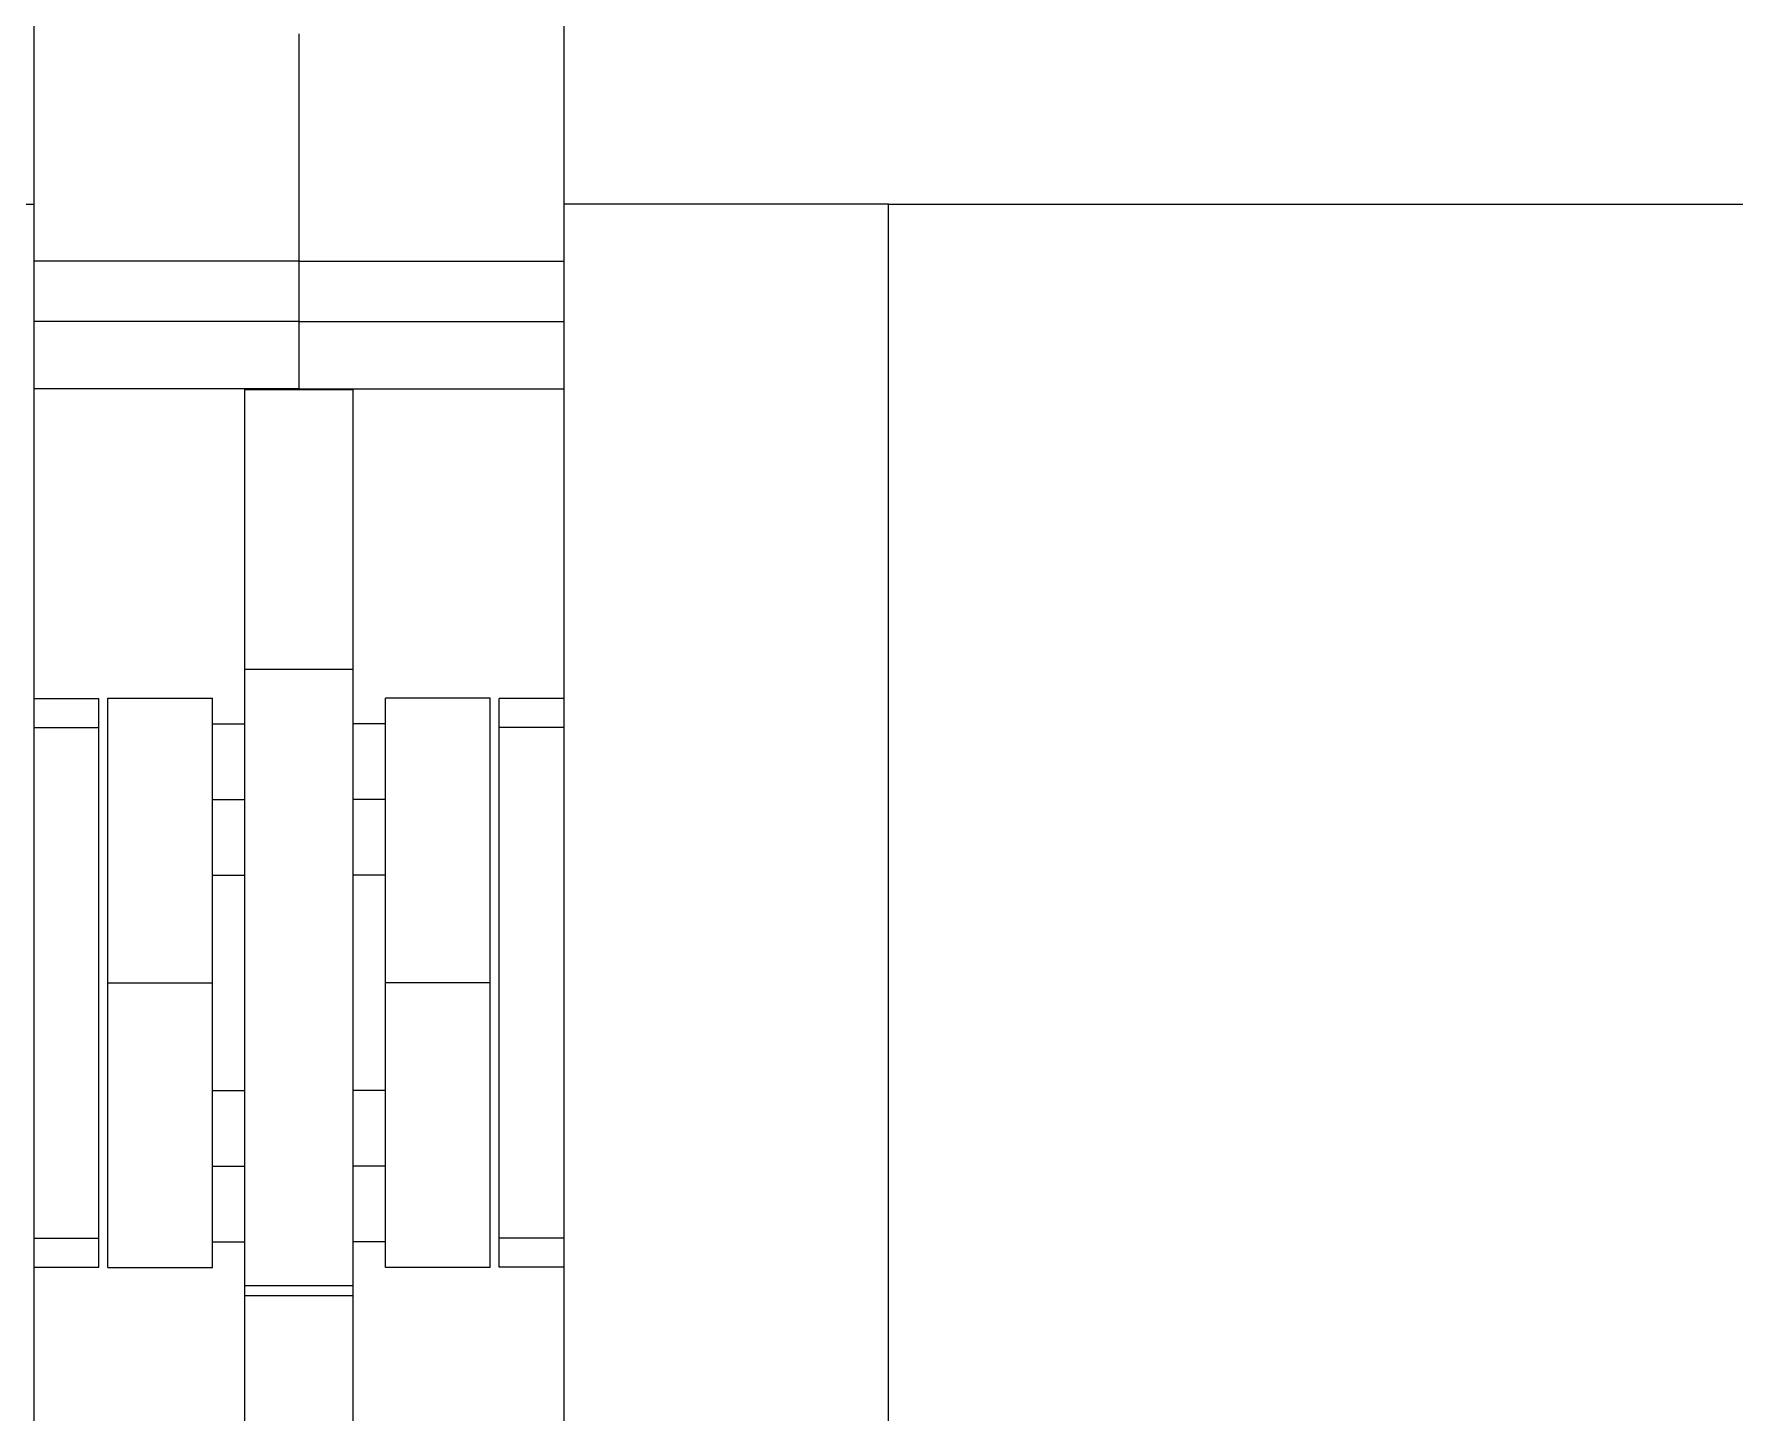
# Model space of a CAD drawing. Header units: millimetres. Extents: x -46169 to 237885, y -84465 to 18123.
# Drawn here: x 225315.9 to 225473.2, y -80615.1 to -80487.6 of the extents above; entities that cross this region are included whole.
import ezdxf

# ---------------------------------------------------------------- set-up
doc = ezdxf.new("R2010")
doc.units = ezdxf.units.MM
doc.header["$MEASUREMENT"] = 0
doc.linetypes.add('Wipeout_Contour', pattern=[1000, 0, -1000])
doc.layers.add('New_A-20-M_Floor_Slab', color=7, linetype='Continuous')
doc.layers.add('New_A-35-M_FFE_Fixed', color=7, linetype='Continuous')
doc.layers.add('New_A-35-M_FFE_Fixed_Pen_No__1', color=7, linetype='Continuous', lineweight=13)

# ---------------------------------------------------------------- blocks, each defined once
blk = doc.blocks.new('Section Elem_269_4', base_point=(208268.76, -84332.61))
at = {"color": 254, "linetype": 'Wipeout_Contour', "lineweight": 0, "ltscale": 3828787.563721382}
blk.add_wipeout([(225315.94, -80615.11), (225335.44, -80615.11), (225335.44, -80599.29), (225332.44, -80599.29), (225332.44, -80601.65), (225322.75, -80601.65), (225322.75, -80549.01), (225332.44, -80549.01), (225332.44, -80551.38), (225335.44, -80551.38), (225335.44, -80520.4), (225315.94, -80520.4), (225315.94, -80549.04), (225321.94, -80549.04), (225321.94, -80601.62), (225315.94, -80601.62)], dxfattribs=at).dxf.layer = 'New_A-20-M_Floor_Slab'
at = {"color": 254, "linetype": 'Wipeout_Contour', "lineweight": 0, "ltscale": 957276.348217}
blk.add_wipeout([(225345.44, -80565.38), (225345.44, -80585.29), (225348.44, -80585.29), (225348.44, -80565.38)], dxfattribs=at).dxf.layer = 'New_A-20-M_Floor_Slab'
at = {"color": 254, "linetype": 'Wipeout_Contour', "lineweight": 0, "ltscale": 3829207.660378827}
blk.add_wipeout([(225364.94, -80520.4), (225345.44, -80520.4), (225345.44, -80551.38), (225348.44, -80551.38), (225348.44, -80549.01), (225358.12, -80549.01), (225358.12, -80601.65), (225348.44, -80601.65), (225348.44, -80599.29), (225345.44, -80599.29), (225345.44, -80615.11), (225364.94, -80615.11), (225364.94, -80601.62), (225358.94, -80601.62), (225358.94, -80549.04), (225364.94, -80549.04)], dxfattribs=at).dxf.layer = 'New_A-20-M_Floor_Slab'
at = {"color": 254, "linetype": 'Wipeout_Contour', "lineweight": 0, "ltscale": 957227.384226}
blk.add_wipeout([(225335.44, -80565.38), (225332.44, -80565.38), (225332.44, -80585.29), (225335.44, -80585.29)], dxfattribs=at).dxf.layer = 'New_A-20-M_Floor_Slab'
blk = doc.blocks.new('Section Elem_287_4', base_point=(208268.76, -84332.61))
at = {"color": 254, "linetype": 'Wipeout_Contour', "lineweight": 0, "ltscale": 1196472.270531441}
blk.add_wipeout([(225340.44, -80520.4), (225335.44, -80520.4), (225335.44, -80520.48), (225345.44, -80520.48), (225345.44, -80520.4)], dxfattribs=at).dxf.layer = 'New_A-35-M_FFE_Fixed'
at = {"color": 254, "linetype": 'Wipeout_Contour', "lineweight": 0, "ltscale": 957200.292428}
blk.add_wipeout([(225345.44, -80538.96), (225345.44, -80535.1), (225335.44, -80535.1), (225335.44, -80538.96)], dxfattribs=at).dxf.layer = 'New_A-35-M_FFE_Fixed'
at = {"color": 254, "linetype": 'Wipeout_Contour', "lineweight": 0, "ltscale": 957135.831581}
blk.add_wipeout([(225315.94, -80549.56), (225321.94, -80549.56), (225321.94, -80549.04), (225315.94, -80549.04)], dxfattribs=at).dxf.layer = 'New_A-35-M_FFE_Fixed'
at = {"color": 254, "linetype": 'Wipeout_Contour', "lineweight": 0, "ltscale": 957196.862948}
blk.add_wipeout([(225332.44, -80553.43), (225335.44, -80553.43), (225335.44, -80551.91), (225332.44, -80551.91)], dxfattribs=at).dxf.layer = 'New_A-35-M_FFE_Fixed'
at = {"color": 254, "linetype": 'Wipeout_Contour', "lineweight": 0, "ltscale": 957202.745934}
blk.add_wipeout([(225332.44, -80555.7), (225332.44, -80558.38), (225335.44, -80558.38), (225335.44, -80555.7)], dxfattribs=at).dxf.layer = 'New_A-35-M_FFE_Fixed'
at = {"color": 254, "linetype": 'Wipeout_Contour', "lineweight": 0, "ltscale": 957212.2365}
blk.add_wipeout([(225332.44, -80563.33), (225332.44, -80564.84), (225335.44, -80564.84), (225335.44, -80563.33)], dxfattribs=at).dxf.layer = 'New_A-35-M_FFE_Fixed'
at = {"color": 254, "linetype": 'Wipeout_Contour', "lineweight": 0, "ltscale": 957245.083773}
blk.add_wipeout([(225332.44, -80589.61), (225335.44, -80589.61), (225335.44, -80587.34), (225332.44, -80587.34)], dxfattribs=at).dxf.layer = 'New_A-35-M_FFE_Fixed'
at = {"color": 254, "linetype": 'Wipeout_Contour', "lineweight": 0, "ltscale": 957255.359888}
blk.add_wipeout([(225332.44, -80594.97), (225332.44, -80597.24), (225335.44, -80597.24), (225335.44, -80594.97)], dxfattribs=at).dxf.layer = 'New_A-35-M_FFE_Fixed'
at = {"color": 254, "linetype": 'Wipeout_Contour', "lineweight": 0, "ltscale": 957205.952777}
blk.add_wipeout([(225321.94, -80601.11), (225315.94, -80601.11), (225315.94, -80601.62), (225321.94, -80601.62)], dxfattribs=at).dxf.layer = 'New_A-35-M_FFE_Fixed'
at = {"color": 254, "linetype": 'Wipeout_Contour', "lineweight": 0, "ltscale": 957290.181969}
blk.add_wipeout([(225345.44, -80604.23), (225345.44, -80603.32), (225335.44, -80603.32), (225335.44, -80604.23)], dxfattribs=at).dxf.layer = 'New_A-35-M_FFE_Fixed'
at = {"color": 254, "linetype": 'Wipeout_Contour', "lineweight": 0, "ltscale": 957294.556039}
blk.add_wipeout([(225345.44, -80606.1), (225335.44, -80606.1), (225335.44, -80607.94), (225345.44, -80607.94)], dxfattribs=at).dxf.layer = 'New_A-35-M_FFE_Fixed'
at = {"color": 254, "linetype": 'Wipeout_Contour', "lineweight": 0, "ltscale": 957299.42087}
blk.add_wipeout([(225345.44, -80611.52), (225345.44, -80609.75), (225335.44, -80609.75), (225335.44, -80611.52)], dxfattribs=at).dxf.layer = 'New_A-35-M_FFE_Fixed'
at = {"color": 254, "linetype": 'Wipeout_Contour', "lineweight": 0, "ltscale": 957306.380456}
blk.add_wipeout([(225345.44, -80616.64), (225345.44, -80614.96), (225335.44, -80614.96), (225335.44, -80616.64)], dxfattribs=at).dxf.layer = 'New_A-35-M_FFE_Fixed'
at = {"color": 254, "linetype": 'Wipeout_Contour', "lineweight": 0, "ltscale": 957181.529881}
blk.add_wipeout([(225345.44, -80525.7), (225345.44, -80520.48), (225335.44, -80520.48), (225335.44, -80525.7)], dxfattribs=at).dxf.layer = 'New_A-35-M_FFE_Fixed'
at = {"color": 254, "linetype": 'Wipeout_Contour', "lineweight": 0, "ltscale": 957194.681756}
blk.add_wipeout([(225345.44, -80535.1), (225345.44, -80530.63), (225335.44, -80530.63), (225335.44, -80535.1)], dxfattribs=at).dxf.layer = 'New_A-35-M_FFE_Fixed'
at = {"color": 254, "linetype": 'Wipeout_Contour', "lineweight": 0, "ltscale": 957205.012789}
blk.add_wipeout([(225345.44, -80542.11), (225345.44, -80538.96), (225335.44, -80538.96), (225335.44, -80542.11)], dxfattribs=at).dxf.layer = 'New_A-35-M_FFE_Fixed'
at = {"color": 254, "linetype": 'Wipeout_Contour', "lineweight": 0, "ltscale": 957195.482643}
blk.add_wipeout([(225332.44, -80551.91), (225335.44, -80551.91), (225335.44, -80551.38), (225332.44, -80551.38)], dxfattribs=at).dxf.layer = 'New_A-35-M_FFE_Fixed'
at = {"color": 254, "linetype": 'Wipeout_Contour', "lineweight": 0, "ltscale": 1196499.700957958}
blk.add_wipeout([(225332.44, -80555.7), (225335.44, -80555.7), (225335.44, -80553.51), (225335.44, -80553.43), (225332.44, -80553.43)], dxfattribs=at).dxf.layer = 'New_A-35-M_FFE_Fixed'
at = {"color": 254, "linetype": 'Wipeout_Contour', "lineweight": 0, "ltscale": 1196512.779332076}
blk.add_wipeout([(225332.44, -80563.33), (225335.44, -80563.33), (225335.44, -80561.63), (225335.44, -80561.05), (225332.44, -80561.05)], dxfattribs=at).dxf.layer = 'New_A-35-M_FFE_Fixed'
at = {"color": 254, "linetype": 'Wipeout_Contour', "lineweight": 0, "ltscale": 957213.616984}
blk.add_wipeout([(225332.44, -80564.84), (225332.44, -80565.38), (225335.44, -80565.38), (225335.44, -80564.84)], dxfattribs=at).dxf.layer = 'New_A-35-M_FFE_Fixed'
at = {"color": 254, "linetype": 'Wipeout_Contour', "lineweight": 0, "ltscale": 957242.532311}
blk.add_wipeout([(225332.44, -80587.34), (225335.44, -80587.34), (225335.44, -80585.82), (225332.44, -80585.82)], dxfattribs=at).dxf.layer = 'New_A-35-M_FFE_Fixed'
at = {"color": 254, "linetype": 'Wipeout_Contour', "lineweight": 0, "ltscale": 1196565.39552957}
blk.add_wipeout([(225332.44, -80594.97), (225335.44, -80594.97), (225335.44, -80592.38), (225335.44, -80592.29), (225332.44, -80592.29)], dxfattribs=at).dxf.layer = 'New_A-35-M_FFE_Fixed'
at = {"color": 254, "linetype": 'Wipeout_Contour', "lineweight": 0, "ltscale": 957257.911605}
blk.add_wipeout([(225335.44, -80597.24), (225332.44, -80597.24), (225332.44, -80598.75), (225335.44, -80598.75)], dxfattribs=at).dxf.layer = 'New_A-35-M_FFE_Fixed'
at = {"color": 254, "linetype": 'Wipeout_Contour', "lineweight": 0, "ltscale": 957204.15143}
blk.add_wipeout([(225321.94, -80598.94), (225315.94, -80598.94), (225315.94, -80601.11), (225321.94, -80601.11)], dxfattribs=at).dxf.layer = 'New_A-35-M_FFE_Fixed'
at = {"color": 254, "linetype": 'Wipeout_Contour', "lineweight": 0, "ltscale": 957290.94234}
blk.add_wipeout([(225345.44, -80604.45), (225345.44, -80604.23), (225335.44, -80604.23), (225335.44, -80604.45)], dxfattribs=at).dxf.layer = 'New_A-35-M_FFE_Fixed'
at = {"color": 254, "linetype": 'Wipeout_Contour', "lineweight": 0, "ltscale": 957292.800483}
blk.add_wipeout([(225345.44, -80606.1), (225345.44, -80605.34), (225335.44, -80605.34), (225335.44, -80606.1)], dxfattribs=at).dxf.layer = 'New_A-35-M_FFE_Fixed'
at = {"color": 254, "linetype": 'Wipeout_Contour', "lineweight": 0, "ltscale": 957297.010945}
blk.add_wipeout([(225335.44, -80609.75), (225345.44, -80609.75), (225345.44, -80607.94), (225335.44, -80607.94)], dxfattribs=at).dxf.layer = 'New_A-35-M_FFE_Fixed'
at = {"color": 254, "linetype": 'Wipeout_Contour', "lineweight": 0, "ltscale": 957304.344111}
blk.add_wipeout([(225335.44, -80614.96), (225345.44, -80614.96), (225345.44, -80613.61), (225335.44, -80613.61)], dxfattribs=at).dxf.layer = 'New_A-35-M_FFE_Fixed'
at = {"layer": 'New_A-35-M_FFE_Fixed_Pen_No__1', "linetype": 'Continuous'}
blk.add_line((225321.94, -80601.62), (225321.94, -80601.11), dxfattribs=at)
at = {"color": 254, "linetype": 'Wipeout_Contour', "lineweight": 0, "ltscale": 957188.360198}
blk.add_wipeout([(225345.44, -80525.7), (225335.44, -80525.7), (225335.44, -80530.63), (225345.44, -80530.63)], dxfattribs=at).dxf.layer = 'New_A-35-M_FFE_Fixed'
at = {"color": 254, "linetype": 'Wipeout_Contour', "lineweight": 0, "ltscale": 957208.691869}
blk.add_wipeout([(225335.44, -80542.11), (225335.44, -80544.43), (225345.44, -80544.43), (225345.44, -80542.11)], dxfattribs=at).dxf.layer = 'New_A-35-M_FFE_Fixed'
at = {"color": 254, "linetype": 'Wipeout_Contour', "lineweight": 0, "ltscale": 957170.891349}
blk.add_wipeout([(225321.94, -80598.94), (225321.94, -80551.72), (225315.94, -80551.72), (225315.94, -80598.94)], dxfattribs=at).dxf.layer = 'New_A-35-M_FFE_Fixed'
at = {"color": 254, "linetype": 'Wipeout_Contour', "lineweight": 0, "ltscale": 1196508.396583455}
blk.add_wipeout([(225332.44, -80561.05), (225335.44, -80561.05), (225335.44, -80558.66), (225335.44, -80558.38), (225332.44, -80558.38)], dxfattribs=at).dxf.layer = 'New_A-35-M_FFE_Fixed'
at = {"color": 254, "linetype": 'Wipeout_Contour', "lineweight": 0, "ltscale": 957241.151491}
blk.add_wipeout([(225332.44, -80585.29), (225332.44, -80585.82), (225335.44, -80585.82), (225335.44, -80585.29)], dxfattribs=at).dxf.layer = 'New_A-35-M_FFE_Fixed'
at = {"color": 254, "linetype": 'Wipeout_Contour', "lineweight": 0, "ltscale": 1196561.669273674}
blk.add_wipeout([(225335.44, -80589.61), (225332.44, -80589.61), (225332.44, -80592.29), (225335.44, -80592.29), (225335.44, -80591.39)], dxfattribs=at).dxf.layer = 'New_A-35-M_FFE_Fixed'
at = {"color": 254, "linetype": 'Wipeout_Contour', "lineweight": 0, "ltscale": 957259.292605}
blk.add_wipeout([(225332.44, -80598.75), (225332.44, -80599.29), (225335.44, -80599.29), (225335.44, -80598.75)], dxfattribs=at).dxf.layer = 'New_A-35-M_FFE_Fixed'
at = {"color": 254, "linetype": 'Wipeout_Contour', "lineweight": 0, "ltscale": 957301.785782}
blk.add_wipeout([(225345.44, -80611.52), (225335.44, -80611.52), (225335.44, -80613.26), (225345.44, -80613.26)], dxfattribs=at).dxf.layer = 'New_A-35-M_FFE_Fixed'
at = {"layer": 'New_A-35-M_FFE_Fixed_Pen_No__1', "linetype": 'Continuous'}
blk.add_line((225321.94, -80601.11), (225321.94, -80598.94), dxfattribs=at)
at = {"color": 254, "linetype": 'Wipeout_Contour', "lineweight": 0, "ltscale": 957211.211986}
blk.add_wipeout([(225345.44, -80545.85), (225345.44, -80544.43), (225335.44, -80544.43), (225335.44, -80545.85)], dxfattribs=at).dxf.layer = 'New_A-35-M_FFE_Fixed'
at = {"color": 254, "linetype": 'Wipeout_Contour', "lineweight": 0, "ltscale": 957137.631941}
blk.add_wipeout([(225315.94, -80551.72), (225321.94, -80551.72), (225321.94, -80549.56), (225315.94, -80549.56)], dxfattribs=at).dxf.layer = 'New_A-35-M_FFE_Fixed'
at = {"color": 254, "linetype": 'Wipeout_Contour', "lineweight": 0, "ltscale": 957227.953504}
blk.add_wipeout([(225335.44, -80553.51), (225335.44, -80561.63), (225345.44, -80561.63), (225345.44, -80553.51)], dxfattribs=at).dxf.layer = 'New_A-35-M_FFE_Fixed'
at = {"color": 254, "linetype": 'Wipeout_Contour', "lineweight": 0, "ltscale": 957267.083695}
blk.add_wipeout([(225335.44, -80591.39), (225345.44, -80591.39), (225345.44, -80581.87), (225335.44, -80581.87)], dxfattribs=at).dxf.layer = 'New_A-35-M_FFE_Fixed'
at = {"color": 254, "linetype": 'Wipeout_Contour', "lineweight": 0, "ltscale": 957222.808911}
blk.add_wipeout([(225322.75, -80585.4), (225322.75, -80593.94), (225332.44, -80593.94), (225332.44, -80585.4)], dxfattribs=at).dxf.layer = 'New_A-35-M_FFE_Fixed'
at = {"color": 254, "linetype": 'Wipeout_Contour', "lineweight": 0, "ltscale": 957279.191923}
blk.add_wipeout([(225345.44, -80598.86), (225345.44, -80592.38), (225335.44, -80592.38), (225335.44, -80598.86)], dxfattribs=at).dxf.layer = 'New_A-35-M_FFE_Fixed'
at = {"layer": 'New_A-35-M_FFE_Fixed_Pen_No__1', "linetype": 'Continuous'}
for p, q in [((225321.94, -80549.56), (225321.94, -80549.04)), ((225321.94, -80551.72), (225321.94, -80549.56)), ((225321.94, -80598.94), (225321.94, -80551.72)), ((225332.44, -80592.29), (225335.44, -80592.29))]:
    blk.add_line(p, q, dxfattribs=at)
at = {"color": 254, "linetype": 'Wipeout_Contour', "lineweight": 0, "ltscale": 957103.130833}
blk.add_wipeout([(225315.94, -80503.33), (225285.94, -80503.33), (225285.94, -80647.33), (225315.94, -80647.33)], dxfattribs=at).dxf.layer = 'New_A-35-M_FFE_Fixed'
at = {"color": 254, "linetype": 'Wipeout_Contour', "lineweight": 0, "ltscale": 957212.492525}
blk.add_wipeout([(225345.44, -80546.33), (225345.44, -80545.85), (225335.44, -80545.85), (225335.44, -80546.33)], dxfattribs=at).dxf.layer = 'New_A-35-M_FFE_Fixed'
at = {"color": 254, "linetype": 'Wipeout_Contour', "lineweight": 0, "ltscale": 957253.69146}
blk.add_wipeout([(225345.44, -80581.87), (225345.44, -80571.51), (225335.44, -80571.51), (225335.44, -80581.87)], dxfattribs=at).dxf.layer = 'New_A-35-M_FFE_Fixed'
at = {"color": 254, "linetype": 'Wipeout_Contour', "lineweight": 0, "ltscale": 957210.274687}
blk.add_wipeout([(225332.44, -80575.33), (225322.75, -80575.33), (225322.75, -80585.4), (225332.44, -80585.4)], dxfattribs=at).dxf.layer = 'New_A-35-M_FFE_Fixed'
at = {"color": 254, "linetype": 'Wipeout_Contour', "lineweight": 0, "ltscale": 957232.403023}
blk.add_wipeout([(225332.44, -80599.65), (225332.44, -80593.94), (225322.75, -80593.94), (225322.75, -80599.65)], dxfattribs=at).dxf.layer = 'New_A-35-M_FFE_Fixed'
at = {"color": 254, "linetype": 'Wipeout_Contour', "lineweight": 0, "ltscale": 957286.565158}
blk.add_wipeout([(225335.44, -80598.86), (225335.44, -80603.32), (225345.44, -80603.32), (225345.44, -80598.86)], dxfattribs=at).dxf.layer = 'New_A-35-M_FFE_Fixed'
at = {"layer": 'New_A-35-M_FFE_Fixed_Pen_No__1', "linetype": 'Continuous'}
for p, q in [((225315.94, -80549.04), (225321.94, -80549.04)), ((225315.94, -80551.72), (225321.94, -80551.72)), ((225322.75, -80593.94), (225322.75, -80585.4)), ((225332.44, -80585.29), (225335.44, -80585.29)), ((225332.44, -80593.94), (225332.44, -80585.4)), ((225315.94, -80598.94), (225321.94, -80598.94)), ((225315.94, -80601.62), (225321.94, -80601.62))]:
    blk.add_line(p, q, dxfattribs=at)
at = {"color": 254, "linetype": 'Wipeout_Contour', "lineweight": 0, "ltscale": 956013.945665}
blk.add_wipeout([(224814.94, -80346.96), (224814.94, -80503.33), (225315.94, -80503.33), (225315.94, -80346.96)], dxfattribs=at).dxf.layer = 'New_A-35-M_FFE_Fixed'
at = {"color": 254, "linetype": 'Wipeout_Contour', "lineweight": 0, "ltscale": 957119.105536}
blk.add_wipeout([(225315.94, -80511.45), (225340.44, -80511.45), (225340.44, -80510.54), (225315.94, -80510.54)], dxfattribs=at).dxf.layer = 'New_A-35-M_FFE_Fixed'
at = {"color": 254, "linetype": 'Wipeout_Contour', "lineweight": 0, "ltscale": 957127.579204}
blk.add_wipeout([(225340.44, -80514.18), (225315.94, -80514.18), (225315.94, -80520.4), (225340.44, -80520.4)], dxfattribs=at).dxf.layer = 'New_A-35-M_FFE_Fixed'
at = {"color": 254, "linetype": 'Wipeout_Contour', "lineweight": 0, "ltscale": 957214.064106}
blk.add_wipeout([(225335.44, -80546.33), (225335.44, -80548.19), (225345.44, -80548.19), (225345.44, -80546.33)], dxfattribs=at).dxf.layer = 'New_A-35-M_FFE_Fixed'
at = {"color": 254, "linetype": 'Wipeout_Contour', "lineweight": 0, "ltscale": 957240.067075}
blk.add_wipeout([(225335.44, -80571.51), (225345.44, -80571.51), (225345.44, -80561.63), (225335.44, -80561.63)], dxfattribs=at).dxf.layer = 'New_A-35-M_FFE_Fixed'
at = {"color": 254, "linetype": 'Wipeout_Contour', "lineweight": 0, "ltscale": 957196.709127}
blk.add_wipeout([(225332.44, -80575.33), (225332.44, -80565.26), (225322.75, -80565.26), (225322.75, -80575.33)], dxfattribs=at).dxf.layer = 'New_A-35-M_FFE_Fixed'
at = {"color": 254, "linetype": 'Wipeout_Contour', "lineweight": 0, "ltscale": 957237.595618}
blk.add_wipeout([(225322.75, -80599.65), (225322.75, -80601.65), (225332.44, -80601.65), (225332.44, -80599.65)], dxfattribs=at).dxf.layer = 'New_A-35-M_FFE_Fixed'
at = {"layer": 'New_A-35-M_FFE_Fixed_Pen_No__1', "linetype": 'Continuous'}
for p, q in [((225340.44, -80520.4), (225315.94, -80520.4)), ((225322.75, -80575.33), (225332.44, -80575.33)), ((225322.75, -80585.4), (225322.75, -80575.33)), ((225332.44, -80585.4), (225332.44, -80575.33)), ((225322.75, -80599.65), (225322.75, -80593.94)), ((225332.44, -80599.65), (225332.44, -80593.94)), ((225322.75, -80601.65), (225322.75, -80599.65)), ((225332.44, -80599.29), (225335.44, -80599.29)), ((225332.44, -80601.65), (225332.44, -80599.65)), ((225322.75, -80601.65), (225332.44, -80601.65))]:
    blk.add_line(p, q, dxfattribs=at)
at = {"color": 254, "linetype": 'Wipeout_Contour', "lineweight": 0, "ltscale": 957092.338176}
blk.add_wipeout([(225315.94, -80494.61), (225340.44, -80494.61), (225340.44, -80487.59), (225315.94, -80487.59)], dxfattribs=at).dxf.layer = 'New_A-35-M_FFE_Fixed'
at = {"color": 254, "linetype": 'Wipeout_Contour', "lineweight": 0, "ltscale": 957123.239162}
blk.add_wipeout([(225340.44, -80513.95), (225315.94, -80513.95), (225315.94, -80514.18), (225340.44, -80514.18)], dxfattribs=at).dxf.layer = 'New_A-35-M_FFE_Fixed'
at = {"color": 254, "linetype": 'Wipeout_Contour', "lineweight": 0, "ltscale": 957218.899982}
blk.add_wipeout([(225345.44, -80553.51), (225345.44, -80548.19), (225335.44, -80548.19), (225335.44, -80553.51)], dxfattribs=at).dxf.layer = 'New_A-35-M_FFE_Fixed'
at = {"color": 254, "linetype": 'Wipeout_Contour', "lineweight": 0, "ltscale": 957184.177466}
blk.add_wipeout([(225322.75, -80556.72), (225322.75, -80565.26), (225332.44, -80565.26), (225332.44, -80556.72)], dxfattribs=at).dxf.layer = 'New_A-35-M_FFE_Fixed'
at = {"layer": 'New_A-35-M_FFE_Fixed_Pen_No__1', "linetype": 'Continuous'}
for p, q in [((225332.44, -80558.38), (225335.44, -80558.38)), ((225322.75, -80575.33), (225322.75, -80565.26)), ((225332.44, -80575.33), (225332.44, -80565.26)), ((225332.44, -80565.38), (225335.44, -80565.38))]:
    blk.add_line(p, q, dxfattribs=at)
at = {"color": 254, "linetype": 'Wipeout_Contour', "lineweight": 0, "ltscale": 957101.780671}
blk.add_wipeout([(225340.44, -80494.61), (225315.94, -80494.61), (225315.94, -80501.63), (225340.44, -80501.63)], dxfattribs=at).dxf.layer = 'New_A-35-M_FFE_Fixed'
at = {"color": 254, "linetype": 'Wipeout_Contour', "lineweight": 0, "ltscale": 957122.159942}
blk.add_wipeout([(225340.44, -80512.98), (225315.94, -80512.98), (225315.94, -80513.55), (225340.44, -80513.55)], dxfattribs=at).dxf.layer = 'New_A-35-M_FFE_Fixed'
at = {"color": 254, "linetype": 'Wipeout_Contour', "lineweight": 0, "ltscale": 957174.58698}
blk.add_wipeout([(225332.44, -80556.72), (225332.44, -80551.02), (225322.75, -80551.02), (225322.75, -80556.72)], dxfattribs=at).dxf.layer = 'New_A-35-M_FFE_Fixed'
at = {"layer": 'New_A-35-M_FFE_Fixed_Pen_No__1', "linetype": 'Continuous'}
for p, q in [((225322.75, -80565.26), (225322.75, -80556.72)), ((225332.44, -80565.26), (225332.44, -80556.72))]:
    blk.add_line(p, q, dxfattribs=at)
at = {"color": 254, "linetype": 'Wipeout_Contour', "lineweight": 0, "ltscale": 1196377.247509736}
blk.add_wipeout([(225340.44, -80501.63), (225315.94, -80501.63), (225315.94, -80503.33), (225315.94, -80508.61), (225340.44, -80508.61)], dxfattribs=at).dxf.layer = 'New_A-35-M_FFE_Fixed'
at = {"color": 254, "linetype": 'Wipeout_Contour', "lineweight": 0, "ltscale": 957121.301123}
blk.add_wipeout([(225340.44, -80512.27), (225315.94, -80512.27), (225315.94, -80512.98), (225340.44, -80512.98)], dxfattribs=at).dxf.layer = 'New_A-35-M_FFE_Fixed'
at = {"color": 254, "linetype": 'Wipeout_Contour', "lineweight": 0, "ltscale": 957169.396945}
blk.add_wipeout([(225322.75, -80551.02), (225332.44, -80551.02), (225332.44, -80549.01), (225322.75, -80549.01)], dxfattribs=at).dxf.layer = 'New_A-35-M_FFE_Fixed'
at = {"layer": 'New_A-35-M_FFE_Fixed_Pen_No__1', "linetype": 'Continuous'}
for p, q in [((225315.94, -80503.33), (225315.94, -80346.96)), ((225285.94, -80503.33), (225315.94, -80503.33)), ((225322.75, -80551.02), (225322.75, -80549.01)), ((225322.75, -80549.01), (225332.44, -80549.01)), ((225332.44, -80551.02), (225332.44, -80549.01)), ((225322.75, -80556.72), (225322.75, -80551.02)), ((225332.44, -80556.72), (225332.44, -80551.02)), ((225332.44, -80551.38), (225335.44, -80551.38))]:
    blk.add_line(p, q, dxfattribs=at)
at = {"color": 254, "linetype": 'Wipeout_Contour', "lineweight": 0, "ltscale": 957116.555041}
blk.add_wipeout([(225315.94, -80509.58), (225340.44, -80509.58), (225340.44, -80508.61), (225315.94, -80508.61)], dxfattribs=at).dxf.layer = 'New_A-35-M_FFE_Fixed'
at = {"color": 254, "linetype": 'Wipeout_Contour', "lineweight": 0, "ltscale": 957120.270046}
blk.add_wipeout([(225340.44, -80511.45), (225315.94, -80511.45), (225315.94, -80512.27), (225340.44, -80512.27)], dxfattribs=at).dxf.layer = 'New_A-35-M_FFE_Fixed'
at = {"color": 254, "linetype": 'Wipeout_Contour', "lineweight": 0, "ltscale": 957122.814201}
blk.add_wipeout([(225340.44, -80513.55), (225315.94, -80513.55), (225315.94, -80513.95), (225340.44, -80513.95)], dxfattribs=at).dxf.layer = 'New_A-35-M_FFE_Fixed'
at = {"layer": 'New_A-35-M_FFE_Fixed_Pen_No__1', "linetype": 'Continuous'}
for p, q in [((225340.44, -80508.61), (225315.94, -80508.61)), ((225340.44, -80514.18), (225315.94, -80514.18))]:
    blk.add_line(p, q, dxfattribs=at)
at = {"color": 254, "linetype": 'Wipeout_Contour', "lineweight": 0, "ltscale": 957117.851482}
blk.add_wipeout([(225340.44, -80509.58), (225315.94, -80509.58), (225315.94, -80510.54), (225340.44, -80510.54)], dxfattribs=at).dxf.layer = 'New_A-35-M_FFE_Fixed'
at = {"layer": 'New_A-35-M_FFE_Fixed_Pen_No__1', "linetype": 'Continuous'}
blk.add_line((225315.94, -80647.33), (225315.94, -80503.33), dxfattribs=at)
blk = doc.blocks.new('Section Elem_288_4', base_point=(208268.76, -84332.61))
at = {"layer": 'New_A-35-M_FFE_Fixed_Pen_No__1', "linetype": 'Continuous'}
for p, q in [((225335.44, -80520.48), (225335.44, -80520.4)), ((225335.44, -80525.7), (225335.44, -80520.48)), ((225335.44, -80530.63), (225335.44, -80525.7)), ((225345.44, -80530.63), (225345.44, -80525.7)), ((225335.44, -80535.1), (225335.44, -80530.63)), ((225345.44, -80535.1), (225345.44, -80530.63)), ((225335.44, -80538.96), (225335.44, -80535.1)), ((225345.44, -80538.96), (225345.44, -80535.1)), ((225335.44, -80542.11), (225335.44, -80538.96)), ((225345.44, -80542.11), (225345.44, -80538.96)), ((225335.44, -80544.43), (225335.44, -80542.11)), ((225345.44, -80544.43), (225345.44, -80542.11)), ((225335.44, -80545.85), (225335.44, -80544.43)), ((225345.44, -80545.85), (225345.44, -80544.43)), ((225335.44, -80546.33), (225335.44, -80545.85)), ((225335.44, -80548.19), (225335.44, -80546.33)), ((225335.44, -80546.33), (225345.44, -80546.33)), ((225345.44, -80546.33), (225345.44, -80545.85)), ((225345.44, -80548.19), (225345.44, -80546.33)), ((225335.44, -80553.51), (225335.44, -80548.19)), ((225335.44, -80561.63), (225335.44, -80553.51)), ((225335.44, -80571.51), (225335.44, -80561.63)), ((225335.44, -80581.87), (225335.44, -80571.51)), ((225345.44, -80581.87), (225345.44, -80571.51)), ((225335.44, -80603.32), (225335.44, -80598.86)), ((225335.44, -80603.32), (225345.44, -80603.32)), ((225335.44, -80609.75), (225335.44, -80607.94)), ((225345.44, -80609.75), (225345.44, -80607.94)), ((225335.44, -80611.52), (225335.44, -80609.75)), ((225345.44, -80611.52), (225345.44, -80609.75)), ((225335.44, -80616.64), (225335.44, -80614.96)), ((225345.44, -80616.64), (225345.44, -80614.96))]:
    blk.add_line(p, q, dxfattribs=at)
at = {"color": 254, "linetype": 'Wipeout_Contour', "lineweight": 0, "ltscale": 957297.794875}
blk.add_wipeout([(225358.94, -80549.04), (225358.94, -80549.56), (225364.94, -80549.56), (225364.94, -80549.04)], dxfattribs=at).dxf.layer = 'New_A-35-M_FFE_Fixed'
at = {"color": 254, "linetype": 'Wipeout_Contour', "lineweight": 0, "ltscale": 957245.828436}
blk.add_wipeout([(225345.44, -80553.43), (225348.44, -80553.43), (225348.44, -80551.91), (225345.44, -80551.91)], dxfattribs=at).dxf.layer = 'New_A-35-M_FFE_Fixed'
at = {"color": 254, "linetype": 'Wipeout_Contour', "lineweight": 0, "ltscale": 1196565.434553018}
blk.add_wipeout([(225345.44, -80555.7), (225345.44, -80558.38), (225348.44, -80558.38), (225348.44, -80556.72), (225348.44, -80555.7)], dxfattribs=at).dxf.layer = 'New_A-35-M_FFE_Fixed'
at = {"color": 254, "linetype": 'Wipeout_Contour', "lineweight": 0, "ltscale": 1196577.165738062}
blk.add_wipeout([(225345.44, -80563.33), (225345.44, -80564.84), (225348.44, -80564.84), (225348.44, -80563.59), (225348.44, -80563.33)], dxfattribs=at).dxf.layer = 'New_A-35-M_FFE_Fixed'
at = {"color": 254, "linetype": 'Wipeout_Contour', "lineweight": 0, "ltscale": 957294.046795}
blk.add_wipeout([(225348.44, -80587.34), (225345.44, -80587.34), (225345.44, -80589.61), (225348.44, -80589.61)], dxfattribs=at).dxf.layer = 'New_A-35-M_FFE_Fixed'
at = {"color": 254, "linetype": 'Wipeout_Contour', "lineweight": 0, "ltscale": 957304.322385}
blk.add_wipeout([(225348.44, -80594.97), (225345.44, -80594.97), (225345.44, -80597.24), (225348.44, -80597.24)], dxfattribs=at).dxf.layer = 'New_A-35-M_FFE_Fixed'
at = {"color": 254, "linetype": 'Wipeout_Contour', "lineweight": 0, "ltscale": 957367.904207}
blk.add_wipeout([(225364.94, -80601.11), (225358.94, -80601.11), (225358.94, -80601.62), (225364.94, -80601.62)], dxfattribs=at).dxf.layer = 'New_A-35-M_FFE_Fixed'
at = {"color": 254, "linetype": 'Wipeout_Contour', "lineweight": 0, "ltscale": 957291.686403}
blk.add_wipeout([(225345.44, -80605.34), (225345.44, -80604.45), (225335.44, -80604.45), (225335.44, -80605.34)], dxfattribs=at).dxf.layer = 'New_A-35-M_FFE_Fixed'
at = {"color": 254, "linetype": 'Wipeout_Contour', "lineweight": 0, "ltscale": 957303.195195}
blk.add_wipeout([(225345.44, -80613.61), (225345.44, -80613.26), (225335.44, -80613.26), (225335.44, -80613.61)], dxfattribs=at).dxf.layer = 'New_A-35-M_FFE_Fixed'
at = {"layer": 'New_A-35-M_FFE_Fixed_Pen_No__1', "linetype": 'Continuous'}
for p, q in [((225335.44, -80604.23), (225335.44, -80603.32)), ((225335.44, -80606.1), (225335.44, -80604.23)), ((225335.44, -80604.23), (225345.44, -80604.23)), ((225345.44, -80604.23), (225345.44, -80603.32)), ((225345.44, -80606.1), (225345.44, -80604.23)), ((225335.44, -80607.94), (225335.44, -80606.1)), ((225345.44, -80607.94), (225345.44, -80606.1)), ((225335.44, -80613.26), (225335.44, -80611.52)), ((225345.44, -80613.26), (225345.44, -80611.52)), ((225335.44, -80614.96), (225335.44, -80613.26)), ((225345.44, -80614.96), (225345.44, -80613.26))]:
    blk.add_line(p, q, dxfattribs=at)
at = {"color": 254, "linetype": 'Wipeout_Contour', "lineweight": 0, "ltscale": 957244.448202}
blk.add_wipeout([(225345.44, -80551.38), (225345.44, -80551.91), (225348.44, -80551.91), (225348.44, -80551.38)], dxfattribs=at).dxf.layer = 'New_A-35-M_FFE_Fixed'
at = {"color": 254, "linetype": 'Wipeout_Contour', "lineweight": 0, "ltscale": 957248.378814}
blk.add_wipeout([(225345.44, -80555.7), (225348.44, -80555.7), (225348.44, -80553.43), (225345.44, -80553.43)], dxfattribs=at).dxf.layer = 'New_A-35-M_FFE_Fixed'
at = {"color": 254, "linetype": 'Wipeout_Contour', "lineweight": 0, "ltscale": 957258.650568}
blk.add_wipeout([(225345.44, -80561.05), (225345.44, -80563.33), (225348.44, -80563.33), (225348.44, -80561.05)], dxfattribs=at).dxf.layer = 'New_A-35-M_FFE_Fixed'
at = {"color": 254, "linetype": 'Wipeout_Contour', "lineweight": 0, "ltscale": 1196579.313891913}
blk.add_wipeout([(225345.44, -80564.84), (225345.44, -80565.38), (225348.44, -80565.38), (225348.44, -80565.26), (225348.44, -80564.84)], dxfattribs=at).dxf.layer = 'New_A-35-M_FFE_Fixed'
at = {"color": 254, "linetype": 'Wipeout_Contour', "lineweight": 0, "ltscale": 1196615.588334977}
blk.add_wipeout([(225345.44, -80585.82), (225345.44, -80587.34), (225348.44, -80587.34), (225348.44, -80587.08), (225348.44, -80585.82)], dxfattribs=at).dxf.layer = 'New_A-35-M_FFE_Fixed'
at = {"color": 254, "linetype": 'Wipeout_Contour', "lineweight": 0, "ltscale": 1196627.32331006}
blk.add_wipeout([(225348.44, -80592.29), (225345.44, -80592.29), (225345.44, -80594.97), (225348.44, -80594.97), (225348.44, -80593.94)], dxfattribs=at).dxf.layer = 'New_A-35-M_FFE_Fixed'
at = {"color": 254, "linetype": 'Wipeout_Contour', "lineweight": 0, "ltscale": 957306.873971}
blk.add_wipeout([(225345.44, -80598.75), (225348.44, -80598.75), (225348.44, -80597.24), (225345.44, -80597.24)], dxfattribs=at).dxf.layer = 'New_A-35-M_FFE_Fixed'
at = {"color": 254, "linetype": 'Wipeout_Contour', "lineweight": 0, "ltscale": 957366.103166}
blk.add_wipeout([(225364.94, -80598.94), (225358.94, -80598.94), (225358.94, -80601.11), (225364.94, -80601.11)], dxfattribs=at).dxf.layer = 'New_A-35-M_FFE_Fixed'
at = {"layer": 'New_A-35-M_FFE_Fixed_Pen_No__1', "linetype": 'Continuous'}
for p, q in [((225345.44, -80553.51), (225345.44, -80548.19)), ((225358.94, -80601.62), (225358.94, -80601.11))]:
    blk.add_line(p, q, dxfattribs=at)
at = {"color": 254, "linetype": 'Wipeout_Contour', "lineweight": 0, "ltscale": 957332.848712}
blk.add_wipeout([(225358.94, -80598.94), (225364.94, -80598.94), (225364.94, -80551.72), (225358.94, -80551.72)], dxfattribs=at).dxf.layer = 'New_A-35-M_FFE_Fixed'
at = {"color": 254, "linetype": 'Wipeout_Contour', "lineweight": 0, "ltscale": 957255.318082}
blk.add_wipeout([(225345.44, -80561.05), (225348.44, -80561.05), (225348.44, -80558.38), (225345.44, -80558.38)], dxfattribs=at).dxf.layer = 'New_A-35-M_FFE_Fixed'
at = {"color": 254, "linetype": 'Wipeout_Contour', "lineweight": 0, "ltscale": 957290.114714}
blk.add_wipeout([(225345.44, -80585.29), (225345.44, -80585.82), (225348.44, -80585.82), (225348.44, -80585.29)], dxfattribs=at).dxf.layer = 'New_A-35-M_FFE_Fixed'
at = {"color": 254, "linetype": 'Wipeout_Contour', "lineweight": 0, "ltscale": 957297.380265}
blk.add_wipeout([(225345.44, -80592.29), (225348.44, -80592.29), (225348.44, -80589.61), (225345.44, -80589.61)], dxfattribs=at).dxf.layer = 'New_A-35-M_FFE_Fixed'
at = {"color": 254, "linetype": 'Wipeout_Contour', "lineweight": 0, "ltscale": 957308.2549}
blk.add_wipeout([(225345.44, -80598.75), (225345.44, -80599.29), (225348.44, -80599.29), (225348.44, -80598.75)], dxfattribs=at).dxf.layer = 'New_A-35-M_FFE_Fixed'
at = {"layer": 'New_A-35-M_FFE_Fixed_Pen_No__1', "linetype": 'Continuous'}
for p, q in [((225345.44, -80561.63), (225345.44, -80553.51)), ((225345.44, -80571.51), (225345.44, -80561.63)), ((225345.44, -80603.32), (225345.44, -80598.86)), ((225358.94, -80601.11), (225358.94, -80598.94))]:
    blk.add_line(p, q, dxfattribs=at)
at = {"color": 254, "linetype": 'Wipeout_Contour', "lineweight": 0, "ltscale": 957299.59493}
blk.add_wipeout([(225358.94, -80549.56), (225358.94, -80551.72), (225364.94, -80551.72), (225364.94, -80549.56)], dxfattribs=at).dxf.layer = 'New_A-35-M_FFE_Fixed'
at = {"color": 254, "linetype": 'Wipeout_Contour', "lineweight": 0, "ltscale": 957319.555065}
blk.add_wipeout([(225358.12, -80585.4), (225348.44, -80585.4), (225348.44, -80593.94), (225358.12, -80593.94)], dxfattribs=at).dxf.layer = 'New_A-35-M_FFE_Fixed'
at = {"color": 254, "linetype": 'Wipeout_Contour', "lineweight": 0, "ltscale": 957274.16027}
blk.add_wipeout([(225345.44, -80592.38), (225345.44, -80591.39), (225335.44, -80591.39), (225335.44, -80592.38)], dxfattribs=at).dxf.layer = 'New_A-35-M_FFE_Fixed'
at = {"layer": 'New_A-35-M_FFE_Fixed_Pen_No__1', "linetype": 'Continuous'}
for p, q in [((225358.94, -80549.56), (225358.94, -80549.04)), ((225358.94, -80551.72), (225358.94, -80549.56)), ((225358.94, -80598.94), (225358.94, -80551.72)), ((225335.44, -80591.39), (225335.44, -80581.87)), ((225345.44, -80591.39), (225345.44, -80581.87)), ((225335.44, -80598.86), (225335.44, -80591.39)), ((225345.44, -80598.86), (225345.44, -80591.39)), ((225348.44, -80592.29), (225345.44, -80592.29))]:
    blk.add_line(p, q, dxfattribs=at)
at = {"color": 254, "linetype": 'Wipeout_Contour', "lineweight": 0, "ltscale": 957400.6806}
blk.add_wipeout([(225364.94, -80503.33), (225364.94, -80647.33), (225394.94, -80647.33), (225394.94, -80503.33)], dxfattribs=at).dxf.layer = 'New_A-35-M_FFE_Fixed'
at = {"color": 254, "linetype": 'Wipeout_Contour', "lineweight": 0, "ltscale": 957307.022107}
blk.add_wipeout([(225348.44, -80575.33), (225348.44, -80585.4), (225358.12, -80585.4), (225358.12, -80575.33)], dxfattribs=at).dxf.layer = 'New_A-35-M_FFE_Fixed'
at = {"color": 254, "linetype": 'Wipeout_Contour', "lineweight": 0, "ltscale": 957329.148207}
blk.add_wipeout([(225348.44, -80599.65), (225358.12, -80599.65), (225358.12, -80593.94), (225348.44, -80593.94)], dxfattribs=at).dxf.layer = 'New_A-35-M_FFE_Fixed'
at = {"layer": 'New_A-35-M_FFE_Fixed_Pen_No__1', "linetype": 'Continuous'}
for p, q in [((225364.94, -80549.04), (225358.94, -80549.04)), ((225364.94, -80551.72), (225358.94, -80551.72)), ((225348.44, -80585.29), (225345.44, -80585.29)), ((225348.44, -80593.94), (225348.44, -80585.4)), ((225358.12, -80593.94), (225358.12, -80585.4)), ((225364.94, -80598.94), (225358.94, -80598.94)), ((225364.94, -80601.62), (225358.94, -80601.62))]:
    blk.add_line(p, q, dxfattribs=at)
at = {"color": 254, "linetype": 'Wipeout_Contour', "lineweight": 0, "ltscale": 1437181.73561519}
blk.add_wipeout([(225865.94, -80346.96), (225364.94, -80346.96), (225364.94, -80503.33), (225394.94, -80503.33), (225835.94, -80503.33), (225865.94, -80503.33)], dxfattribs=at).dxf.layer = 'New_A-35-M_FFE_Fixed'
at = {"color": 254, "linetype": 'Wipeout_Contour', "lineweight": 0, "ltscale": 957211.391824}
blk.add_wipeout([(225340.44, -80511.45), (225364.94, -80511.45), (225364.94, -80510.54), (225340.44, -80510.54)], dxfattribs=at).dxf.layer = 'New_A-35-M_FFE_Fixed'
at = {"color": 254, "linetype": 'Wipeout_Contour', "lineweight": 0, "ltscale": 957219.864662}
blk.add_wipeout([(225340.44, -80514.18), (225340.44, -80520.4), (225364.94, -80520.4), (225364.94, -80514.18)], dxfattribs=at).dxf.layer = 'New_A-35-M_FFE_Fixed'
at = {"color": 254, "linetype": 'Wipeout_Contour', "lineweight": 0, "ltscale": 957293.457919}
blk.add_wipeout([(225348.44, -80575.33), (225358.12, -80575.33), (225358.12, -80565.26), (225348.44, -80565.26)], dxfattribs=at).dxf.layer = 'New_A-35-M_FFE_Fixed'
at = {"color": 254, "linetype": 'Wipeout_Contour', "lineweight": 0, "ltscale": 957334.340277}
blk.add_wipeout([(225348.44, -80599.65), (225348.44, -80601.65), (225358.12, -80601.65), (225358.12, -80599.65)], dxfattribs=at).dxf.layer = 'New_A-35-M_FFE_Fixed'
at = {"layer": 'New_A-35-M_FFE_Fixed_Pen_No__1', "linetype": 'Continuous'}
for p, q in [((225335.44, -80520.48), (225345.44, -80520.48)), ((225340.44, -80520.4), (225364.94, -80520.4)), ((225345.44, -80520.48), (225345.44, -80520.4)), ((225345.44, -80525.7), (225345.44, -80520.48)), ((225358.12, -80575.33), (225348.44, -80575.33)), ((225348.44, -80585.4), (225348.44, -80575.33)), ((225358.12, -80585.4), (225358.12, -80575.33)), ((225348.44, -80599.65), (225348.44, -80593.94)), ((225358.12, -80599.65), (225358.12, -80593.94)), ((225348.44, -80599.29), (225345.44, -80599.29)), ((225348.44, -80601.65), (225348.44, -80599.65)), ((225358.12, -80601.65), (225358.12, -80599.65)), ((225358.12, -80601.65), (225348.44, -80601.65))]:
    blk.add_line(p, q, dxfattribs=at)
at = {"color": 254, "linetype": 'Wipeout_Contour', "lineweight": 0, "ltscale": 957184.627075}
blk.add_wipeout([(225340.44, -80487.59), (225340.44, -80494.61), (225364.94, -80494.61), (225364.94, -80487.59)], dxfattribs=at).dxf.layer = 'New_A-35-M_FFE_Fixed'
at = {"color": 254, "linetype": 'Wipeout_Contour', "lineweight": 0, "ltscale": 958279.719466}
blk.add_wipeout([(225835.94, -80635.33), (225835.94, -80503.33), (225394.94, -80503.33), (225394.94, -80635.33)], dxfattribs=at).dxf.layer = 'New_A-35-M_FFE_Fixed'
at = {"color": 254, "linetype": 'Wipeout_Contour', "lineweight": 0, "ltscale": 957215.525036}
blk.add_wipeout([(225340.44, -80514.18), (225364.94, -80514.18), (225364.94, -80513.95), (225340.44, -80513.95)], dxfattribs=at).dxf.layer = 'New_A-35-M_FFE_Fixed'
at = {"color": 254, "linetype": 'Wipeout_Contour', "lineweight": 0, "ltscale": 957280.927524}
blk.add_wipeout([(225348.44, -80565.26), (225358.12, -80565.26), (225358.12, -80556.72), (225348.44, -80556.72)], dxfattribs=at).dxf.layer = 'New_A-35-M_FFE_Fixed'
at = {"layer": 'New_A-35-M_FFE_Fixed_Pen_No__1', "linetype": 'Continuous'}
for p, q in [((225394.94, -80647.33), (225394.94, -80503.33)), ((225394.94, -80503.33), (225835.94, -80503.33)), ((225348.44, -80558.38), (225345.44, -80558.38)), ((225348.44, -80565.38), (225345.44, -80565.38)), ((225348.44, -80575.33), (225348.44, -80565.26)), ((225358.12, -80575.33), (225358.12, -80565.26))]:
    blk.add_line(p, q, dxfattribs=at)
at = {"color": 254, "linetype": 'Wipeout_Contour', "lineweight": 0, "ltscale": 957194.06862}
blk.add_wipeout([(225340.44, -80494.61), (225340.44, -80501.63), (225364.94, -80501.63), (225364.94, -80494.61)], dxfattribs=at).dxf.layer = 'New_A-35-M_FFE_Fixed'
at = {"color": 254, "linetype": 'Wipeout_Contour', "lineweight": 0, "ltscale": 957214.445958}
blk.add_wipeout([(225340.44, -80513.55), (225364.94, -80513.55), (225364.94, -80512.98), (225340.44, -80512.98)], dxfattribs=at).dxf.layer = 'New_A-35-M_FFE_Fixed'
at = {"color": 254, "linetype": 'Wipeout_Contour', "lineweight": 0, "ltscale": 957271.338007}
blk.add_wipeout([(225348.44, -80556.72), (225358.12, -80556.72), (225358.12, -80551.02), (225348.44, -80551.02)], dxfattribs=at).dxf.layer = 'New_A-35-M_FFE_Fixed'
at = {"layer": 'New_A-35-M_FFE_Fixed_Pen_No__1', "linetype": 'Continuous'}
for p, q in [((225340.44, -80494.61), (225340.44, -80487.59)), ((225348.44, -80565.26), (225348.44, -80556.72)), ((225358.12, -80565.26), (225358.12, -80556.72))]:
    blk.add_line(p, q, dxfattribs=at)
at = {"color": 254, "linetype": 'Wipeout_Contour', "lineweight": 0, "ltscale": 1196514.73656738}
blk.add_wipeout([(225340.44, -80501.63), (225340.44, -80508.61), (225364.94, -80508.61), (225364.94, -80503.33), (225364.94, -80501.63)], dxfattribs=at).dxf.layer = 'New_A-35-M_FFE_Fixed'
at = {"color": 254, "linetype": 'Wipeout_Contour', "lineweight": 0, "ltscale": 957213.587216}
blk.add_wipeout([(225340.44, -80512.98), (225364.94, -80512.98), (225364.94, -80512.27), (225340.44, -80512.27)], dxfattribs=at).dxf.layer = 'New_A-35-M_FFE_Fixed'
at = {"color": 254, "linetype": 'Wipeout_Contour', "lineweight": 0, "ltscale": 957266.148497}
blk.add_wipeout([(225348.44, -80549.01), (225348.44, -80551.02), (225358.12, -80551.02), (225358.12, -80549.01)], dxfattribs=at).dxf.layer = 'New_A-35-M_FFE_Fixed'
at = {"layer": 'New_A-35-M_FFE_Fixed_Pen_No__1', "linetype": 'Continuous'}
for p, q in [((225364.94, -80503.33), (225364.94, -80346.96)), ((225340.44, -80501.63), (225340.44, -80494.61)), ((225394.94, -80503.33), (225364.94, -80503.33)), ((225348.44, -80551.02), (225348.44, -80549.01)), ((225358.12, -80549.01), (225348.44, -80549.01)), ((225358.12, -80551.02), (225358.12, -80549.01)), ((225348.44, -80556.72), (225348.44, -80551.02)), ((225358.12, -80556.72), (225358.12, -80551.02)), ((225348.44, -80551.38), (225345.44, -80551.38))]:
    blk.add_line(p, q, dxfattribs=at)
at = {"color": 254, "linetype": 'Wipeout_Contour', "lineweight": 0, "ltscale": 957208.841569}
blk.add_wipeout([(225340.44, -80508.61), (225340.44, -80509.58), (225364.94, -80509.58), (225364.94, -80508.61)], dxfattribs=at).dxf.layer = 'New_A-35-M_FFE_Fixed'
at = {"color": 254, "linetype": 'Wipeout_Contour', "lineweight": 0, "ltscale": 957212.556227}
blk.add_wipeout([(225340.44, -80512.27), (225364.94, -80512.27), (225364.94, -80511.45), (225340.44, -80511.45)], dxfattribs=at).dxf.layer = 'New_A-35-M_FFE_Fixed'
at = {"color": 254, "linetype": 'Wipeout_Contour', "lineweight": 0, "ltscale": 957215.100111}
blk.add_wipeout([(225340.44, -80513.55), (225340.44, -80513.95), (225364.94, -80513.95), (225364.94, -80513.55)], dxfattribs=at).dxf.layer = 'New_A-35-M_FFE_Fixed'
at = {"layer": 'New_A-35-M_FFE_Fixed_Pen_No__1', "linetype": 'Continuous'}
for p, q in [((225340.44, -80508.61), (225340.44, -80501.63)), ((225340.44, -80508.61), (225364.94, -80508.61)), ((225340.44, -80512.27), (225340.44, -80511.45)), ((225340.44, -80512.98), (225340.44, -80512.27)), ((225340.44, -80513.55), (225340.44, -80512.98)), ((225340.44, -80513.95), (225340.44, -80513.55)), ((225340.44, -80514.18), (225340.44, -80513.95)), ((225340.44, -80520.4), (225340.44, -80514.18)), ((225340.44, -80514.18), (225364.94, -80514.18))]:
    blk.add_line(p, q, dxfattribs=at)
at = {"color": 254, "linetype": 'Wipeout_Contour', "lineweight": 0, "ltscale": 957210.137863}
blk.add_wipeout([(225340.44, -80510.54), (225364.94, -80510.54), (225364.94, -80509.58), (225340.44, -80509.58)], dxfattribs=at).dxf.layer = 'New_A-35-M_FFE_Fixed'
at = {"layer": 'New_A-35-M_FFE_Fixed_Pen_No__1', "linetype": 'Continuous'}
for p, q in [((225364.94, -80647.33), (225364.94, -80503.33)), ((225340.44, -80509.58), (225340.44, -80508.61)), ((225340.44, -80510.54), (225340.44, -80509.58)), ((225340.44, -80511.45), (225340.44, -80510.54))]:
    blk.add_line(p, q, dxfattribs=at)

msp = doc.modelspace()

# ---------------------------------------------------------------- block references
at = {"layer": 'New_A-20-M_Floor_Slab'}
msp.add_blockref('Section Elem_269_4', (208268.76, -84332.61), dxfattribs=at)

# ---------------------------------------------------------------- next in the draw order: block references
at = {"layer": 'New_A-35-M_FFE_Fixed'}
msp.add_blockref('Section Elem_287_4', (208268.76, -84332.61), dxfattribs=at)

# ---------------------------------------------------------------- next in the draw order: block references
msp.add_blockref('Section Elem_288_4', (208268.76, -84332.61), dxfattribs=at)

doc.saveas('drawing.dxf')
